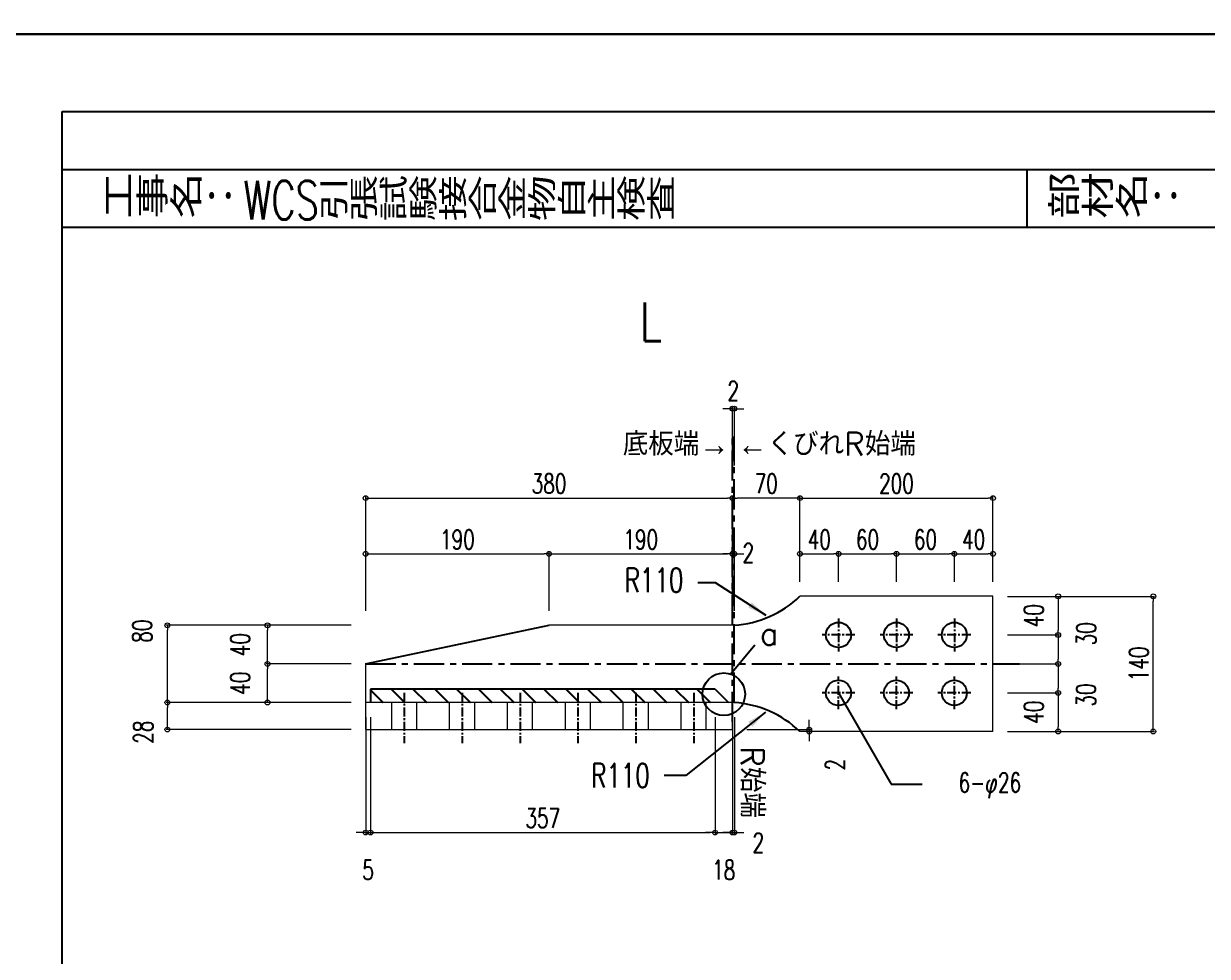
# Model space of a CAD drawing. Header units: millimetres. Extents: x -11384 to 29624, y 0 to 17788.
# Drawn here: x 11229 to 12456, y 3797 to 4763 of the extents above; entities that cross this region are included whole.
import ezdxf
from ezdxf.enums import TextEntityAlignment as Align

# ---------------------------------------------------------------- set-up
doc = ezdxf.new("R2010")
doc.units = ezdxf.units.MM
doc.header["$LTSCALE"] = 5
for name, pattern in [('ACAD_ISO03W100', [30, 12, -18]), ('CENTER1', [10, 6.25, -1.25, 1.25, -1.25]), ('JIS_08_50', [53, 50, -1.125, 0.75, -1.125])]:
    doc.linetypes.add(name, pattern=pattern)
doc.layers.get('0').update_dxf_attribs({"color": 255})
doc.layers.get('DEFPOINTS').update_dxf_attribs({"color": 255})
for name, color, linetype in [('CENTER', 2, 'JIS_08_50'), ('LAYER6', 7, 'Continuous'), ('寸法', 4, 'Continuous'), ('溶接', 241, 'Continuous'), ('補助線', 7, 'ACAD_ISO03W100'), ('金物', 142, 'Continuous')]:
    doc.layers.add(name, color=color, linetype=linetype)
doc.styles.add('KANJI', font='simplex.shx', dxfattribs={"width": 0.7, "bigfont": 'extfont2.shx'})
doc.styles.get("Standard").update_dxf_attribs({"font": 'simplex.shx', "width": 0.7, "height": 2.5, "bigfont": '@extfont2.shx'})
doc.styles.add('SUNPOU', font='simplex.shx', dxfattribs={"width": 0.7, "bigfont": 'extfont2.shx'})
doc.dimstyles.new('コピー(2) - Standard', dxfattribs={"dimtxt": 25, "dimasz": 20, "dimexe": 0.18, "dimexo": 0.0625, "dimgap": 15, "dimtad": 1, "dimdec": 0, "dimzin": 0, "dimdsep": 46, "dimtxsty": 'Standard', "dimblk": 'DOTSMALL', "dimcen": 0.09, "dimadec": 0, "dimazin": 0, "dimtfac": 1, "dimtdec": 0, "dimtofl": 0, "dimtmove": 0, "dimatfit": 3, "dimfxl": 0, "dimtolj": 1, "dimtzin": 0, "dimarcsym": 0})
doc.dimstyles.new('一般寸法-小さめ', dxfattribs={"dimscale": 10, "dimtxt": 2, "dimasz": 0.5, "dimexe": 0.125, "dimexo": 1.5, "dimgap": 0.5, "dimtad": 1, "dimtxsty": 'KANJI', "dimblk": 'ORIGIN', "dimcen": 0, "dimclrd": 256, "dimclre": 256, "dimclrt": 256, "dimadec": 0, "dimazin": 0, "dimtfac": 1, "dimtmove": 2, "dimatfit": 2, "dimfxl": 0, "dimtolj": 2, "dimlwd": 5, "dimlwe": 5, "dimarcsym": 0})

# ---------------------------------------------------------------- blocks, each defined once
blk = doc.blocks.new('_Origin')
at = {"color": 0, "linetype": 'ByBlock', "lineweight": -2}
blk.add_line((0, 0), (-1, 0), dxfattribs=at)
blk.add_circle((0, 0), 0.5, dxfattribs=at)
blk = doc.blocks.new('*D1038')
at = {"layer": 'DEFPOINTS', "color": 0, "transparency": 16777216}
for p in [(11963.6, 4271.5), (11583.6, 4139.7), (11963.6, 4139.7)]:
    blk.add_point(p, dxfattribs=at)
at = {"layer": '寸法', "lineweight": 5, "transparency": 16777216}
for p, q in [((11583.6, 4154.7), (11583.6, 4272.8)), ((11588.6, 4271.5), (11958.6, 4271.5)), ((11963.6, 4154.7), (11963.6, 4272.8))]:
    blk.add_line(p, q, dxfattribs=at)
at = {"layer": '寸法', "lineweight": 5, "transparency": 16777216, "xscale": 5, "yscale": 5, "zscale": 5, "rotation": 180}
blk.add_blockref('_Origin', (11583.6, 4271.5), dxfattribs=at)
at = {"layer": '寸法', "lineweight": 5, "transparency": 16777216, "xscale": 5, "yscale": 5, "zscale": 5}
blk.add_blockref('_Origin', (11963.6, 4271.5), dxfattribs=at)
at = {"layer": '寸法', "transparency": 16777216, "insert": (11773.6, 4286.5), "char_height": 20, "attachment_point": 5, "style": 'KANJI'}
blk.add_mtext('\\A2;380', dxfattribs=at)
blk = doc.blocks.new('*D1039')
at = {"layer": 'DEFPOINTS', "color": 0, "transparency": 16777216}
for p in [(11963.6, 4271.5), (12033.6, 4171.2), (11963.6, 4139.7)]:
    blk.add_point(p, dxfattribs=at)
at = {"layer": '寸法', "lineweight": 5, "transparency": 16777216}
for p, q in [((11963.6, 4154.7), (11963.6, 4272.8)), ((12028.6, 4271.5), (11968.6, 4271.5)), ((12033.6, 4186.2), (12033.6, 4272.8))]:
    blk.add_line(p, q, dxfattribs=at)
at = {"layer": '寸法', "lineweight": 5, "transparency": 16777216, "xscale": 5, "yscale": 5, "zscale": 5, "rotation": 180}
blk.add_blockref('_Origin', (11963.6, 4271.5), dxfattribs=at)
at = {"layer": '寸法', "lineweight": 5, "transparency": 16777216, "xscale": 5, "yscale": 5, "zscale": 5}
blk.add_blockref('_Origin', (12033.6, 4271.5), dxfattribs=at)
at = {"layer": '寸法', "transparency": 16777216, "insert": (11998.6, 4286.5), "char_height": 20, "attachment_point": 5, "style": 'KANJI'}
blk.add_mtext('\\A2;70', dxfattribs=at)
blk = doc.blocks.new('*D1040')
at = {"layer": 'DEFPOINTS', "color": 0, "transparency": 16777216}
for p in [(12233.6, 4169.7), (12399.7, 4169.7), (12233.6, 4029.7)]:
    blk.add_point(p, dxfattribs=at)
at = {"layer": '寸法', "lineweight": 5, "transparency": 16777216}
for p, q in [((12248.6, 4169.7), (12400.9, 4169.7)), ((12399.7, 4034.7), (12399.7, 4164.7)), ((12248.6, 4029.7), (12400.9, 4029.7))]:
    blk.add_line(p, q, dxfattribs=at)
at = {"layer": '寸法', "lineweight": 5, "transparency": 16777216, "xscale": 5, "yscale": 5, "zscale": 5}
for p, rotation in [((12399.7, 4169.7), 90), ((12399.7, 4029.7), 270)]:
    blk.add_blockref('_Origin', p, dxfattribs=dict(at, rotation=rotation))
at = {"layer": '寸法', "transparency": 16777216, "insert": (12384.7, 4099.7), "char_height": 20, "attachment_point": 5, "rotation": 90, "style": 'KANJI'}
blk.add_mtext('\\A2;140', dxfattribs=at)
blk = doc.blocks.new('*D1041')
at = {"layer": 'DEFPOINTS', "color": 0, "transparency": 16777216}
for p in [(11378.1, 4139.7), (11583.6, 4139.7), (11583.6, 4059.7)]:
    blk.add_point(p, dxfattribs=at)
at = {"layer": '寸法', "lineweight": 5, "transparency": 16777216}
for p, q in [((11568.6, 4139.7), (11376.9, 4139.7)), ((11378.1, 4064.7), (11378.1, 4134.7)), ((11568.6, 4059.7), (11376.9, 4059.7))]:
    blk.add_line(p, q, dxfattribs=at)
at = {"layer": '寸法', "lineweight": 5, "transparency": 16777216, "xscale": 5, "yscale": 5, "zscale": 5}
for p, rotation in [((11378.1, 4139.7), 90), ((11378.1, 4059.7), 270)]:
    blk.add_blockref('_Origin', p, dxfattribs=dict(at, rotation=rotation))
at = {"layer": '寸法', "transparency": 16777216, "insert": (11351.9, 4133.7), "char_height": 20, "attachment_point": 5, "rotation": 90, "style": 'KANJI'}
blk.add_mtext('\\A2;80', dxfattribs=at)
blk = doc.blocks.new('*D1054')
at = {"layer": 'DEFPOINTS', "color": 0, "transparency": 16777216}
for p in [(11378.1, 4059.7), (11583.6, 4059.7), (11583.6, 4031.7)]:
    blk.add_point(p, dxfattribs=at)
at = {"layer": '寸法', "lineweight": 5, "transparency": 16777216}
for p, q in [((11568.6, 4059.7), (11376.9, 4059.7)), ((11378.1, 4036.7), (11378.1, 4054.7)), ((11568.6, 4031.7), (11376.9, 4031.7))]:
    blk.add_line(p, q, dxfattribs=at)
at = {"layer": '寸法', "lineweight": 5, "transparency": 16777216, "xscale": 5, "yscale": 5, "zscale": 5}
for p, rotation in [((11378.1, 4059.7), 90), ((11378.1, 4031.7), 270)]:
    blk.add_blockref('_Origin', p, dxfattribs=dict(at, rotation=rotation))
at = {"layer": '寸法', "transparency": 16777216, "insert": (11353.1, 4029), "char_height": 20, "attachment_point": 5, "rotation": 90, "style": 'KANJI'}
blk.add_mtext('\\A2;28', dxfattribs=at)
blk = doc.blocks.new('*D1055')
at = {"layer": 'DEFPOINTS', "color": 0, "transparency": 16777216}
for p in [(12233.6, 4271.5), (12033.6, 4171.2), (12233.6, 4169.7)]:
    blk.add_point(p, dxfattribs=at)
at = {"layer": '寸法', "lineweight": 5, "transparency": 16777216}
for p, q in [((12033.6, 4186.2), (12033.6, 4272.8)), ((12038.6, 4271.5), (12228.6, 4271.5)), ((12233.6, 4184.7), (12233.6, 4272.8))]:
    blk.add_line(p, q, dxfattribs=at)
at = {"layer": '寸法', "lineweight": 5, "transparency": 16777216, "xscale": 5, "yscale": 5, "zscale": 5, "rotation": 180}
blk.add_blockref('_Origin', (12033.6, 4271.5), dxfattribs=at)
at = {"layer": '寸法', "lineweight": 5, "transparency": 16777216, "xscale": 5, "yscale": 5, "zscale": 5}
blk.add_blockref('_Origin', (12233.6, 4271.5), dxfattribs=at)
at = {"layer": '寸法', "transparency": 16777216, "insert": (12133.6, 4286.5), "char_height": 20, "attachment_point": 5, "style": 'KANJI'}
blk.add_mtext('\\A2;200', dxfattribs=at)
blk = doc.blocks.new('*D1042')
at = {"layer": 'DEFPOINTS', "color": 0, "transparency": 16777216}
for p in [(12233.6, 4169.7), (12233.6, 4129.7), (12301.2, 4129.7)]:
    blk.add_point(p, dxfattribs=at)
at = {"layer": '寸法', "lineweight": 5, "transparency": 16777216}
for p, q in [((12248.6, 4169.7), (12302.5, 4169.7)), ((12301.2, 4164.7), (12301.2, 4134.7)), ((12248.6, 4129.7), (12302.5, 4129.7))]:
    blk.add_line(p, q, dxfattribs=at)
at = {"layer": '寸法', "lineweight": 5, "transparency": 16777216, "xscale": 5, "yscale": 5, "zscale": 5}
for p, rotation in [((12301.2, 4169.7), 90), ((12301.2, 4129.7), 270)]:
    blk.add_blockref('_Origin', p, dxfattribs=dict(at, rotation=rotation))
at = {"layer": '寸法', "transparency": 16777216, "insert": (12275.8, 4149.7), "char_height": 20, "attachment_point": 5, "rotation": 90, "style": 'KANJI'}
blk.add_mtext('\\A2;40', dxfattribs=at)
blk = doc.blocks.new('*D1043')
at = {"layer": 'DEFPOINTS', "color": 0, "transparency": 16777216}
for p in [(12233.6, 4069.7), (12233.6, 4029.7), (12301.2, 4029.7)]:
    blk.add_point(p, dxfattribs=at)
at = {"layer": '寸法', "lineweight": 5, "transparency": 16777216}
for p, q in [((12248.6, 4069.7), (12302.5, 4069.7)), ((12301.2, 4064.7), (12301.2, 4034.7)), ((12248.6, 4029.7), (12302.5, 4029.7))]:
    blk.add_line(p, q, dxfattribs=at)
at = {"layer": '寸法', "lineweight": 5, "transparency": 16777216, "xscale": 5, "yscale": 5, "zscale": 5}
for p, rotation in [((12301.2, 4069.7), 90), ((12301.2, 4029.7), 270)]:
    blk.add_blockref('_Origin', p, dxfattribs=dict(at, rotation=rotation))
at = {"layer": '寸法', "transparency": 16777216, "insert": (12275.8, 4049.7), "char_height": 20, "attachment_point": 5, "rotation": 90, "style": 'KANJI'}
blk.add_mtext('\\A2;40', dxfattribs=at)
blk = doc.blocks.new('*D1044')
at = {"layer": 'DEFPOINTS', "color": 0, "transparency": 16777216}
for p in [(11481.8, 4099.7), (11583.6, 4099.7), (11583.6, 4059.7)]:
    blk.add_point(p, dxfattribs=at)
at = {"layer": '寸法', "lineweight": 5, "transparency": 16777216}
for p, q in [((11568.6, 4099.7), (11480.5, 4099.7)), ((11481.8, 4064.7), (11481.8, 4094.7)), ((11568.6, 4059.7), (11480.5, 4059.7))]:
    blk.add_line(p, q, dxfattribs=at)
at = {"layer": '寸法', "lineweight": 5, "transparency": 16777216, "xscale": 5, "yscale": 5, "zscale": 5}
for p, rotation in [((11481.8, 4099.7), 90), ((11481.8, 4059.7), 270)]:
    blk.add_blockref('_Origin', p, dxfattribs=dict(at, rotation=rotation))
at = {"layer": '寸法', "transparency": 16777216, "insert": (11453.6, 4079.7), "char_height": 20, "attachment_point": 5, "rotation": 90, "style": 'KANJI'}
blk.add_mtext('\\A2;40', dxfattribs=at)
blk = doc.blocks.new('*D1045')
at = {"layer": 'DEFPOINTS', "color": 0, "transparency": 16777216}
for p in [(11481.8, 4139.7), (11583.6, 4139.7), (11583.6, 4099.7)]:
    blk.add_point(p, dxfattribs=at)
at = {"layer": '寸法', "lineweight": 5, "transparency": 16777216}
for p, q in [((11568.6, 4139.7), (11480.5, 4139.7)), ((11481.8, 4104.7), (11481.8, 4134.7)), ((11568.6, 4099.7), (11480.5, 4099.7))]:
    blk.add_line(p, q, dxfattribs=at)
at = {"layer": '寸法', "lineweight": 5, "transparency": 16777216, "xscale": 5, "yscale": 5, "zscale": 5}
for p, rotation in [((11481.8, 4139.7), 90), ((11481.8, 4099.7), 270)]:
    blk.add_blockref('_Origin', p, dxfattribs=dict(at, rotation=rotation))
at = {"layer": '寸法', "transparency": 16777216, "insert": (11453.6, 4119.7), "char_height": 20, "attachment_point": 5, "rotation": 90, "style": 'KANJI'}
blk.add_mtext('\\A2;40', dxfattribs=at)
blk = doc.blocks.new('*D1056')
at = {"layer": 'DEFPOINTS', "color": 0, "transparency": 16777216}
for p in [(11963.6, 4031.7), (12033.6, 4029.7), (12043.2, 4029.7)]:
    blk.add_point(p, dxfattribs=at)
at = {"layer": '寸法', "lineweight": 5, "transparency": 16777216}
for p, q in [((12043.2, 4036.7), (12043.2, 4041.7)), ((11978.6, 4031.7), (12044.4, 4031.7)), ((12043.2, 4031.7), (12043.2, 4029.7)), ((12043.2, 4024.7), (12043.2, 4019.7)), ((12048.6, 4029.7), (12044.4, 4029.7))]:
    blk.add_line(p, q, dxfattribs=at)
at = {"layer": '寸法', "lineweight": 5, "transparency": 16777216, "xscale": 5, "yscale": 5, "zscale": 5}
for p, rotation in [((12043.2, 4031.7), 270), ((12043.2, 4029.7), 90)]:
    blk.add_blockref('_Origin', p, dxfattribs=dict(at, rotation=rotation))
at = {"layer": '寸法', "transparency": 16777216, "insert": (12069.9, 3995.3), "char_height": 20, "attachment_point": 5, "rotation": 90, "style": 'KANJI'}
blk.add_mtext('\\A2;2', dxfattribs=at)
blk = doc.blocks.new('_DotSmall')
at = {"color": 0, "linetype": 'ByBlock', "const_width": 0.5}
blk.add_lwpolyline([(-0.0625, 0, 1), (0.0625, 0, 1)], format="xyb", close=True, dxfattribs=at)
blk = doc.blocks.new('*D1046')
at = {"layer": 'DEFPOINTS', "color": 0, "transparency": 16777216}
for p in [(11773.6, 4213.7), (11583.6, 4139.7), (11773.6, 4139.7)]:
    blk.add_point(p, dxfattribs=at)
at = {"layer": '寸法', "lineweight": 5, "transparency": 16777216}
for p, q in [((11583.6, 4154.7), (11583.6, 4215)), ((11588.6, 4213.7), (11768.6, 4213.7)), ((11773.6, 4154.7), (11773.6, 4215))]:
    blk.add_line(p, q, dxfattribs=at)
at = {"layer": '寸法', "lineweight": 5, "transparency": 16777216, "xscale": 5, "yscale": 5, "zscale": 5, "rotation": 180}
blk.add_blockref('_Origin', (11583.6, 4213.7), dxfattribs=at)
at = {"layer": '寸法', "lineweight": 5, "transparency": 16777216, "xscale": 5, "yscale": 5, "zscale": 5}
blk.add_blockref('_Origin', (11773.6, 4213.7), dxfattribs=at)
at = {"layer": '寸法', "transparency": 16777216, "insert": (11678.6, 4228.7), "char_height": 20, "attachment_point": 5, "style": 'KANJI'}
blk.add_mtext('\\A2;190', dxfattribs=at)
blk = doc.blocks.new('*D1047')
at = {"layer": 'DEFPOINTS', "color": 0, "transparency": 16777216}
for p in [(11963.6, 4213.7), (11773.6, 4139.7), (11963.6, 4139.7)]:
    blk.add_point(p, dxfattribs=at)
at = {"layer": '寸法', "lineweight": 5, "transparency": 16777216}
for p, q in [((11773.6, 4154.7), (11773.6, 4215)), ((11778.6, 4213.7), (11958.6, 4213.7)), ((11963.6, 4154.7), (11963.6, 4215))]:
    blk.add_line(p, q, dxfattribs=at)
at = {"layer": '寸法', "lineweight": 5, "transparency": 16777216, "xscale": 5, "yscale": 5, "zscale": 5, "rotation": 180}
blk.add_blockref('_Origin', (11773.6, 4213.7), dxfattribs=at)
at = {"layer": '寸法', "lineweight": 5, "transparency": 16777216, "xscale": 5, "yscale": 5, "zscale": 5}
blk.add_blockref('_Origin', (11963.6, 4213.7), dxfattribs=at)
at = {"layer": '寸法', "transparency": 16777216, "insert": (11868.6, 4228.7), "char_height": 20, "attachment_point": 5, "style": 'KANJI'}
blk.add_mtext('\\A2;190', dxfattribs=at)
blk = doc.blocks.new('*D1048')
at = {"layer": 'DEFPOINTS', "color": 0, "transparency": 16777216}
for p in [(12073.6, 4213.7), (12033.6, 4169.7), (12073.6, 4169.7)]:
    blk.add_point(p, dxfattribs=at)
at = {"layer": '寸法', "lineweight": 5, "transparency": 16777216}
for p, q in [((12033.6, 4184.7), (12033.6, 4215)), ((12038.6, 4213.7), (12068.6, 4213.7)), ((12073.6, 4184.7), (12073.6, 4215))]:
    blk.add_line(p, q, dxfattribs=at)
at = {"layer": '寸法', "lineweight": 5, "transparency": 16777216, "xscale": 5, "yscale": 5, "zscale": 5, "rotation": 180}
blk.add_blockref('_Origin', (12033.6, 4213.7), dxfattribs=at)
at = {"layer": '寸法', "lineweight": 5, "transparency": 16777216, "xscale": 5, "yscale": 5, "zscale": 5}
blk.add_blockref('_Origin', (12073.6, 4213.7), dxfattribs=at)
at = {"layer": '寸法', "transparency": 16777216, "insert": (12053.6, 4228.7), "char_height": 20, "attachment_point": 5, "style": 'KANJI'}
blk.add_mtext('\\A2;40', dxfattribs=at)
blk = doc.blocks.new('*D1049')
at = {"layer": 'DEFPOINTS', "color": 0, "transparency": 16777216}
for p in [(12193.6, 4213.7), (12133.6, 4169.7), (12193.6, 4169.7)]:
    blk.add_point(p, dxfattribs=at)
at = {"layer": '寸法', "lineweight": 5, "transparency": 16777216}
for p, q in [((12133.6, 4184.7), (12133.6, 4215)), ((12138.6, 4213.7), (12188.6, 4213.7)), ((12193.6, 4184.7), (12193.6, 4215))]:
    blk.add_line(p, q, dxfattribs=at)
at = {"layer": '寸法', "lineweight": 5, "transparency": 16777216, "xscale": 5, "yscale": 5, "zscale": 5, "rotation": 180}
blk.add_blockref('_Origin', (12133.6, 4213.7), dxfattribs=at)
at = {"layer": '寸法', "lineweight": 5, "transparency": 16777216, "xscale": 5, "yscale": 5, "zscale": 5}
blk.add_blockref('_Origin', (12193.6, 4213.7), dxfattribs=at)
at = {"layer": '寸法', "transparency": 16777216, "insert": (12163.6, 4228.7), "char_height": 20, "attachment_point": 5, "style": 'KANJI'}
blk.add_mtext('\\A2;60', dxfattribs=at)
blk = doc.blocks.new('*D1050')
at = {"layer": 'DEFPOINTS', "color": 0, "transparency": 16777216}
for p in [(12133.6, 4213.7), (12073.6, 4169.7), (12133.6, 4169.7)]:
    blk.add_point(p, dxfattribs=at)
at = {"layer": '寸法', "lineweight": 5, "transparency": 16777216}
for p, q in [((12073.6, 4184.7), (12073.6, 4215)), ((12078.6, 4213.7), (12128.6, 4213.7)), ((12133.6, 4184.7), (12133.6, 4215))]:
    blk.add_line(p, q, dxfattribs=at)
at = {"layer": '寸法', "lineweight": 5, "transparency": 16777216, "xscale": 5, "yscale": 5, "zscale": 5, "rotation": 180}
blk.add_blockref('_Origin', (12073.6, 4213.7), dxfattribs=at)
at = {"layer": '寸法', "lineweight": 5, "transparency": 16777216, "xscale": 5, "yscale": 5, "zscale": 5}
blk.add_blockref('_Origin', (12133.6, 4213.7), dxfattribs=at)
at = {"layer": '寸法', "transparency": 16777216, "insert": (12103.6, 4228.7), "char_height": 20, "attachment_point": 5, "style": 'KANJI'}
blk.add_mtext('\\A2;60', dxfattribs=at)
blk = doc.blocks.new('*D1051')
at = {"layer": 'DEFPOINTS', "color": 0, "transparency": 16777216}
for p in [(12233.6, 4213.7), (12193.6, 4169.7), (12233.6, 4169.7)]:
    blk.add_point(p, dxfattribs=at)
at = {"layer": '寸法', "lineweight": 5, "transparency": 16777216}
for p, q in [((12193.6, 4184.7), (12193.6, 4215)), ((12198.6, 4213.7), (12228.6, 4213.7)), ((12233.6, 4184.7), (12233.6, 4215))]:
    blk.add_line(p, q, dxfattribs=at)
at = {"layer": '寸法', "lineweight": 5, "transparency": 16777216, "xscale": 5, "yscale": 5, "zscale": 5, "rotation": 180}
blk.add_blockref('_Origin', (12193.6, 4213.7), dxfattribs=at)
at = {"layer": '寸法', "lineweight": 5, "transparency": 16777216, "xscale": 5, "yscale": 5, "zscale": 5}
blk.add_blockref('_Origin', (12233.6, 4213.7), dxfattribs=at)
at = {"layer": '寸法', "transparency": 16777216, "insert": (12213.6, 4228.7), "char_height": 20, "attachment_point": 5, "style": 'KANJI'}
blk.add_mtext('\\A2;40', dxfattribs=at)
blk = doc.blocks.new('*D1052')
at = {"layer": 'DEFPOINTS', "color": 0, "transparency": 16777216}
for p in [(12233.6, 4129.7), (12233.6, 4099.7), (12301.2, 4099.7)]:
    blk.add_point(p, dxfattribs=at)
at = {"layer": '寸法', "lineweight": 5, "transparency": 16777216}
for p, q in [((12248.6, 4129.7), (12302.5, 4129.7)), ((12301.2, 4124.7), (12301.2, 4104.7)), ((12248.6, 4099.7), (12302.5, 4099.7))]:
    blk.add_line(p, q, dxfattribs=at)
at = {"layer": '寸法', "lineweight": 5, "transparency": 16777216, "xscale": 5, "yscale": 5, "zscale": 5}
for p, rotation in [((12301.2, 4129.7), 90), ((12301.2, 4099.7), 270)]:
    blk.add_blockref('_Origin', p, dxfattribs=dict(at, rotation=rotation))
at = {"layer": '寸法', "transparency": 16777216, "insert": (12330.3, 4130.9), "char_height": 20, "attachment_point": 5, "rotation": 90, "style": 'KANJI'}
blk.add_mtext('\\A2;30', dxfattribs=at)
blk = doc.blocks.new('*D1053')
at = {"layer": 'DEFPOINTS', "color": 0, "transparency": 16777216}
for p in [(12233.6, 4099.7), (12233.6, 4069.7), (12301.2, 4069.7)]:
    blk.add_point(p, dxfattribs=at)
at = {"layer": '寸法', "lineweight": 5, "transparency": 16777216}
for p, q in [((12248.6, 4099.7), (12302.5, 4099.7)), ((12301.2, 4094.7), (12301.2, 4074.7)), ((12248.6, 4069.7), (12302.5, 4069.7))]:
    blk.add_line(p, q, dxfattribs=at)
at = {"layer": '寸法', "lineweight": 5, "transparency": 16777216, "xscale": 5, "yscale": 5, "zscale": 5}
for p, rotation in [((12301.2, 4099.7), 90), ((12301.2, 4069.7), 270)]:
    blk.add_blockref('_Origin', p, dxfattribs=dict(at, rotation=rotation))
at = {"layer": '寸法', "transparency": 16777216, "insert": (12330, 4067.5), "char_height": 20, "attachment_point": 5, "rotation": 90, "style": 'KANJI'}
blk.add_mtext('\\A2;30', dxfattribs=at)
blk = doc.blocks.new('*D1057')
at = {"layer": 'DEFPOINTS', "color": 0, "transparency": 16777216}
for p in [(11965.6, 4213.7), (11963.6, 4139.7), (11965.6, 4139.7)]:
    blk.add_point(p, dxfattribs=at)
at = {"layer": '寸法', "lineweight": 5, "transparency": 16777216}
for p, q in [((11958.6, 4213.7), (11953.6, 4213.7)), ((11963.6, 4154.7), (11963.6, 4215)), ((11963.6, 4213.7), (11965.6, 4213.7)), ((11965.6, 4154.7), (11965.6, 4215)), ((11970.6, 4213.7), (11975.6, 4213.7))]:
    blk.add_line(p, q, dxfattribs=at)
at = {"layer": '寸法', "lineweight": 5, "transparency": 16777216, "xscale": 5, "yscale": 5, "zscale": 5}
blk.add_blockref('_Origin', (11963.6, 4213.7), dxfattribs=at)
at = {"layer": '寸法', "lineweight": 5, "transparency": 16777216, "xscale": 5, "yscale": 5, "zscale": 5, "rotation": 180}
blk.add_blockref('_Origin', (11965.6, 4213.7), dxfattribs=at)
at = {"layer": '寸法', "transparency": 16777216, "insert": (11980.1, 4214.8), "char_height": 20, "attachment_point": 5, "style": 'KANJI'}
blk.add_mtext('\\A2;2', dxfattribs=at)
blk = doc.blocks.new('*D1087')
at = {"layer": 'DEFPOINTS', "color": 0, "linetype": 'Continuous', "transparency": 16777216}
for p in [(11583.6, 4059.7), (11588.6, 4040.7), (11588.6, 3925)]:
    blk.add_point(p, dxfattribs=at)
at = {"layer": '寸法', "linetype": 'Continuous', "lineweight": 5, "transparency": 16777216}
for p, q in [((11583.6, 4044.7), (11583.6, 3923.8)), ((11588.6, 4025.7), (11588.6, 3923.8)), ((11578.6, 3925), (11573.6, 3925)), ((11583.6, 3925), (11588.6, 3925)), ((11593.6, 3925), (11598.6, 3925))]:
    blk.add_line(p, q, dxfattribs=at)
at = {"layer": '寸法', "linetype": 'Continuous', "lineweight": 5, "transparency": 16777216, "xscale": 5, "yscale": 5, "zscale": 5}
blk.add_blockref('_Origin', (11583.6, 3925), dxfattribs=at)
at = {"layer": '寸法', "linetype": 'Continuous', "lineweight": 5, "transparency": 16777216, "xscale": 5, "yscale": 5, "zscale": 5, "rotation": 180}
blk.add_blockref('_Origin', (11588.6, 3925), dxfattribs=at)
at = {"layer": '寸法', "linetype": 'Continuous', "transparency": 16777216, "insert": (11586.1, 3886.3), "char_height": 20, "attachment_point": 5, "style": 'KANJI'}
blk.add_mtext('\\A2;5', dxfattribs=at)
blk = doc.blocks.new('*D1088')
at = {"layer": 'DEFPOINTS', "color": 0, "linetype": 'Continuous', "transparency": 16777216}
for p in [(11588.6, 4059.7), (11945.6, 4059.7), (11945.6, 3925)]:
    blk.add_point(p, dxfattribs=at)
at = {"layer": '寸法', "linetype": 'Continuous', "lineweight": 5, "transparency": 16777216}
for p, q in [((11588.6, 4044.7), (11588.6, 3923.8)), ((11945.6, 4044.7), (11945.6, 3923.8)), ((11593.6, 3925), (11940.6, 3925))]:
    blk.add_line(p, q, dxfattribs=at)
at = {"layer": '寸法', "linetype": 'Continuous', "lineweight": 5, "transparency": 16777216, "xscale": 5, "yscale": 5, "zscale": 5, "rotation": 180}
blk.add_blockref('_Origin', (11588.6, 3925), dxfattribs=at)
at = {"layer": '寸法', "linetype": 'Continuous', "lineweight": 5, "transparency": 16777216, "xscale": 5, "yscale": 5, "zscale": 5}
blk.add_blockref('_Origin', (11945.6, 3925), dxfattribs=at)
at = {"layer": '寸法', "linetype": 'Continuous', "transparency": 16777216, "insert": (11767.1, 3940), "char_height": 20, "attachment_point": 5, "style": 'KANJI'}
blk.add_mtext('\\A2;357', dxfattribs=at)
blk = doc.blocks.new('*D1089')
at = {"layer": 'DEFPOINTS', "color": 0, "linetype": 'Continuous', "transparency": 16777216}
for p in [(11945.6, 4059.7), (11963.6, 4059.7), (11963.6, 3925)]:
    blk.add_point(p, dxfattribs=at)
at = {"layer": '寸法', "linetype": 'Continuous', "lineweight": 5, "transparency": 16777216}
for p, q in [((11945.6, 4044.7), (11945.6, 3923.8)), ((11963.6, 4044.7), (11963.6, 3923.8)), ((11940.6, 3925), (11935.6, 3925)), ((11945.6, 3925), (11963.6, 3925)), ((11968.6, 3925), (11973.6, 3925))]:
    blk.add_line(p, q, dxfattribs=at)
at = {"layer": '寸法', "linetype": 'Continuous', "lineweight": 5, "transparency": 16777216, "xscale": 5, "yscale": 5, "zscale": 5}
blk.add_blockref('_Origin', (11945.6, 3925), dxfattribs=at)
at = {"layer": '寸法', "linetype": 'Continuous', "lineweight": 5, "transparency": 16777216, "xscale": 5, "yscale": 5, "zscale": 5, "rotation": 180}
blk.add_blockref('_Origin', (11963.6, 3925), dxfattribs=at)
at = {"layer": '寸法', "linetype": 'Continuous', "transparency": 16777216, "insert": (11954.6, 3886.3), "char_height": 20, "attachment_point": 5, "style": 'KANJI'}
blk.add_mtext('\\A2;18', dxfattribs=at)
blk = doc.blocks.new('*D1090')
at = {"layer": 'DEFPOINTS', "color": 0, "linetype": 'Continuous', "transparency": 16777216}
for p in [(11963.6, 4059.7), (11965.6, 4059.7), (11965.6, 3925)]:
    blk.add_point(p, dxfattribs=at)
at = {"layer": '寸法', "linetype": 'Continuous', "lineweight": 5, "transparency": 16777216}
for p, q in [((11963.6, 4044.7), (11963.6, 3923.8)), ((11965.6, 4044.7), (11965.6, 3923.8)), ((11958.6, 3925), (11953.6, 3925)), ((11963.6, 3925), (11965.6, 3925)), ((11970.6, 3925), (11975.6, 3925))]:
    blk.add_line(p, q, dxfattribs=at)
at = {"layer": '寸法', "linetype": 'Continuous', "lineweight": 5, "transparency": 16777216, "xscale": 5, "yscale": 5, "zscale": 5}
blk.add_blockref('_Origin', (11963.6, 3925), dxfattribs=at)
at = {"layer": '寸法', "linetype": 'Continuous', "lineweight": 5, "transparency": 16777216, "xscale": 5, "yscale": 5, "zscale": 5, "rotation": 180}
blk.add_blockref('_Origin', (11965.6, 3925), dxfattribs=at)
at = {"layer": '寸法', "linetype": 'Continuous', "transparency": 16777216, "insert": (11990.5, 3914.5), "char_height": 20, "attachment_point": 5, "style": 'KANJI'}
blk.add_mtext('\\A2;2', dxfattribs=at)
blk = doc.blocks.new('*D1091')
at = {"layer": 'DEFPOINTS', "color": 0, "transparency": 16777216}
for p in [(11965.6, 4364.1), (11963.6, 4290.1), (11965.6, 4290.1)]:
    blk.add_point(p, dxfattribs=at)
at = {"layer": '寸法', "lineweight": 5, "transparency": 16777216}
for p, q in [((11958.6, 4364.1), (11953.6, 4364.1)), ((11963.6, 4305.1), (11963.6, 4365.4)), ((11963.6, 4364.1), (11965.6, 4364.1)), ((11965.6, 4305.1), (11965.6, 4365.4)), ((11970.6, 4364.1), (11975.6, 4364.1))]:
    blk.add_line(p, q, dxfattribs=at)
at = {"layer": '寸法', "lineweight": 5, "transparency": 16777216, "xscale": 5, "yscale": 5, "zscale": 5}
blk.add_blockref('_Origin', (11963.6, 4364.1), dxfattribs=at)
at = {"layer": '寸法', "lineweight": 5, "transparency": 16777216, "xscale": 5, "yscale": 5, "zscale": 5, "rotation": 180}
blk.add_blockref('_Origin', (11965.6, 4364.1), dxfattribs=at)
at = {"layer": '寸法', "transparency": 16777216, "insert": (11964.5, 4382.6), "char_height": 20, "attachment_point": 5, "style": 'KANJI'}
blk.add_mtext('\\A2;2', dxfattribs=at)

msp = doc.modelspace()

# ---------------------------------------------------------------- hatches: boundary and pattern name
at = {"layer": '溶接', "ltscale": 6}
h = msp.add_hatch(dxfattribs=at)
h.set_pattern_fill('JIS_LC_20', color=256, scale=0.8, angle=90)
h.set_pattern_definition([(135, (9679.567, 980.727), (-11.31371, -11.31371), []), (135, (9679.567, 981.047), (-11.31371, -11.31371), [])])
h.paths.add_polyline_path([(11767.567, 4059.727), (11588.567, 4059.727), (11588.567, 4073.727), (11767.567, 4073.727)])
h.paths.add_polyline_path([(11945.567, 4059.727), (11767.567, 4059.727), (11767.567, 4073.727), (11945.567, 4073.727)])
h.paths.add_polyline_path([(11945.567, 4059.727), (11945.567, 4065.727)], flags=17)

# ---------------------------------------------------------------- linework, layer by layer
at = {"linetype": 'Continuous', "lineweight": -3}
for p, q in [((11269.183, 4612), (14473.183, 4612)), ((12269.183, 4552), (12269.183, 4612)), ((11269.183, 4552), (14473.183, 4552))]:
    msp.add_line(p, q, dxfattribs=at)
for points in [[(11189.183, 7128), (14553.183, 7128), (14553.183, 4752), (11189.183, 4752)], [(11189.183, 4752), (14553.183, 4752), (14553.183, 2376), (11189.183, 2376)], [(11269.183, 4672), (14473.183, 4672), (14473.183, 2456), (11269.183, 2456)]]:
    msp.add_lwpolyline(points, close=True, dxfattribs=at)
at = {"layer": 'CENTER', "linetype": 'CENTER1'}
msp.add_line((11583.567, 4099.727), (12261.221, 4099.727), dxfattribs=at)
at = {"layer": '寸法', "linetype": 'CENTER1'}
for p, q in [((11963.567, 4039.564), (11963.567, 4335.216)), ((11965.567, 4059.727), (11965.567, 4335.216))]:
    msp.add_line(p, q, dxfattribs=at)
at = {"layer": '寸法', "linetype": 'CENTER1', "ltscale": 0.3}
for p, q in [((12073.567, 4146.727), (12073.567, 4112.727)), ((12133.567, 4146.727), (12133.567, 4112.727)), ((12193.567, 4146.727), (12193.567, 4112.727)), ((12090.567, 4129.727), (12056.567, 4129.727)), ((12150.567, 4129.727), (12116.567, 4129.727)), ((12210.567, 4129.727), (12176.567, 4129.727)), ((12073.567, 4052.727), (12073.567, 4086.727)), ((12133.567, 4052.727), (12133.567, 4086.727)), ((12193.567, 4052.727), (12193.567, 4086.727)), ((11623.567, 4069.727), (11623.567, 4017.727)), ((11683.567, 4069.727), (11683.567, 4017.727)), ((11743.567, 4069.727), (11743.567, 4017.727)), ((11803.567, 4069.727), (11803.567, 4017.727)), ((11863.567, 4069.727), (11863.567, 4017.727)), ((11923.567, 4069.727), (11923.567, 4017.727)), ((12090.567, 4069.727), (12056.567, 4069.727)), ((12150.567, 4069.727), (12116.567, 4069.727)), ((12210.567, 4069.727), (12176.567, 4069.727))]:
    msp.add_line(p, q, dxfattribs=at)
at = {"layer": '寸法', "ltscale": 4}
msp.add_line((11961.673, 4089.183), (11986.71, 4119.571), dxfattribs=at)
at = {"layer": '寸法'}
for p, q in [((12073.567, 4069.727), (12128.211, 3975.081)), ((12128.211, 3975.081), (12160.358, 3975.081))]:
    msp.add_line(p, q, dxfattribs=at)
at = {"layer": '寸法', "linetype": 'Continuous'}
msp.add_circle((11954.667, 4068.287), 22.04, dxfattribs=at)
at = {"layer": '溶接'}
msp.add_line((11945.567, 4073.727), (11588.567, 4073.727), dxfattribs=at)
at = {"layer": '溶接', "linetype": 'Continuous'}
for p, q in [((11588.567, 4073.727), (11588.567, 4059.727)), ((11945.567, 4073.727), (11959.567, 4059.727))]:
    msp.add_line(p, q, dxfattribs=at)
at = {"layer": '補助線', "lineweight": 18}
for p, q in [((11610.567, 4031.727), (11610.567, 4059.727)), ((11636.567, 4031.727), (11636.567, 4059.727)), ((11670.567, 4031.727), (11670.567, 4059.727)), ((11696.567, 4031.727), (11696.567, 4059.727)), ((11730.567, 4031.727), (11730.567, 4059.727)), ((11756.567, 4031.727), (11756.567, 4059.727)), ((11790.567, 4031.727), (11790.567, 4059.727)), ((11816.567, 4031.727), (11816.567, 4059.727)), ((11850.567, 4031.727), (11850.567, 4059.727)), ((11876.567, 4031.727), (11876.567, 4059.727)), ((11910.567, 4031.727), (11910.567, 4059.727)), ((11936.567, 4031.727), (11936.567, 4059.727))]:
    msp.add_line(p, q, dxfattribs=at)
at = {"layer": '金物', "lineweight": 18}
for p, q in [((12233.567, 4169.727), (12033.567, 4169.727)), ((12233.567, 4029.727), (12233.567, 4169.727)), ((11965.567, 4139.727), (11773.567, 4139.727)), ((11583.567, 4099.727), (11583.567, 4059.727)), ((11583.567, 4059.727), (11583.567, 4031.727)), ((11965.567, 4059.727), (11583.567, 4059.727)), ((11963.567, 4031.727), (11963.567, 4059.727)), ((11583.567, 4031.727), (11963.567, 4031.727)), ((12233.567, 4029.727), (12033.567, 4029.727))]:
    msp.add_line(p, q, dxfattribs=at)
at = {"layer": '金物'}
msp.add_line((11583.567, 4099.727), (11773.567, 4139.727), dxfattribs=at)
at = {"layer": '金物', "ltscale": 2.5}
for centre in [(12073.567, 4129.727), (12133.567, 4129.727), (12193.567, 4129.727), (12073.567, 4069.727), (12133.567, 4069.727), (12193.567, 4069.727)]:
    msp.add_circle(centre, 13, dxfattribs=at)
at = {"layer": '金物', "ltscale": 2}
for centre, start, end in [((11957.777, 4249.451), 274.060941, 313.550946), ((11957.777, 3950.003), 46.449054, 85.939059)]:
    msp.add_arc(centre, 110, start, end, dxfattribs=at)

# ---------------------------------------------------------------- texts
at = {"layer": 'LAYER6', "color": 0, "linetype": 'Continuous', "lineweight": -3, "width": 0.8}
for s, p in [('工事名：', (11309.191, 4562.926)), ('部材名：', (12289.017, 4562.926)), ('L', (11867.368, 4434.216))]:
    msp.add_text(s, height=40, dxfattribs=at).set_placement(p)
at = {"layer": 'LAYER6', "color": 0, "linetype": 'Continuous', "lineweight": -3, "insert": (11457.04, 4600.098), "char_height": 40, "width": 924.29947, "attachment_point": 1}
msp.add_mtext('WCS引張試験接合金物自主検査', dxfattribs=at)
at = {"layer": '寸法', "ltscale": 4, "style": 'SUNPOU'}
for s, p in [('底板端→', (11849.997, 4315.56)), ('←くびれR始端', (11968.707, 4315.56))]:
    msp.add_text(s, height=24, dxfattribs=at).set_placement(p)
msp.add_text('a', height=24, dxfattribs=at).set_placement((12011.454, 4131.071), align=Align.MIDDLE_RIGHT)
msp.add_text('R始端', height=24, rotation=270, dxfattribs=at).set_placement((11972.206, 4014.618))
at = {"layer": '寸法', "width": 98.97993}
for s, insert, char_height, attachment_point in [('\\A1;R110', (11912.786, 4174.053), 25, 9), ('R110', (11878.028, 3996.655), 25, 3), ('6-φ26', (12262.745, 3986.805), 20, 3)]:
    msp.add_mtext(s, dxfattribs=dict(at, insert=insert, char_height=char_height, attachment_point=attachment_point))

# ---------------------------------------------------------------- dimensions: what is measured, and where the dimension line sits
at = {"layer": '寸法'}
for base, p1, p2, picture, middle in [((11965.567, 4364.102), (11963.567, 4290.08), (11965.567, 4290.08), '*D1091', (11964.451, 4382.631)), ((11965.567, 4213.749), (11963.567, 4139.727), (11965.567, 4139.727), '*D1057', (11980.135, 4214.828))]:
    dim = msp.add_linear_dim(base=base, p1=p1, p2=p2, dimstyle='一般寸法-小さめ', dxfattribs=at)
    dim.commit()
    dim.dimension.update_dxf_attribs({"geometry": picture, "text_midpoint": middle, "dimtype": 160})
for base, p1, p2, picture, middle in [((11963.567, 4271.522), (11583.567, 4139.727), (11963.567, 4139.727), '*D1038', (11773.567, 4286.522)), ((11963.567, 4271.522), (12033.567, 4171.227), (11963.567, 4139.727), '*D1039', (11998.567, 4286.522)), ((12233.567, 4271.522), (12033.567, 4171.227), (12233.567, 4169.727), '*D1055', (12133.567, 4286.522)), ((11773.567, 4213.749), (11583.567, 4139.727), (11773.567, 4139.727), '*D1046', (11678.567, 4228.749)), ((11963.567, 4213.749), (11773.567, 4139.727), (11963.567, 4139.727), '*D1047', (11868.567, 4228.749)), ((12073.567, 4213.749), (12033.567, 4169.727), (12073.567, 4169.727), '*D1048', (12053.567, 4228.749)), ((12133.567, 4213.749), (12073.567, 4169.727), (12133.567, 4169.727), '*D1050', (12103.567, 4228.749)), ((12193.567, 4213.749), (12133.567, 4169.727), (12193.567, 4169.727), '*D1049', (12163.567, 4228.749)), ((12233.567, 4213.749), (12193.567, 4169.727), (12233.567, 4169.727), '*D1051', (12213.567, 4228.749))]:
    dim = msp.add_linear_dim(base=base, p1=p1, p2=p2, dimstyle='一般寸法-小さめ', dxfattribs=at)
    dim.commit()
    dim.dimension.update_dxf_attribs({"geometry": picture, "text_midpoint": middle})
dim = msp.add_linear_dim(base=(12399.687, 4169.727), p1=(12233.567, 4029.727), p2=(12233.567, 4169.727), angle=270, dimstyle='一般寸法-小さめ', dxfattribs=at)
dim.commit()
dim.dimension.update_dxf_attribs({"geometry": '*D1040', "text_midpoint": (12384.687, 4099.727)})
for base, p1, p2, angle, picture, middle in [((12301.221, 4129.727), (12233.567, 4169.727), (12233.567, 4129.727), 90, '*D1042', (12275.815, 4149.727)), ((11378.14, 4139.727), (11583.567, 4059.727), (11583.567, 4139.727), 270, '*D1041', (11351.89, 4133.654)), ((12301.221, 4099.727), (12233.567, 4129.727), (12233.567, 4099.727), 90, '*D1052', (12330.293, 4130.931)), ((11481.759, 4139.727), (11583.567, 4099.727), (11583.567, 4139.727), 270, '*D1045', (11453.605, 4119.727)), ((11481.759, 4099.727), (11583.567, 4059.727), (11583.567, 4099.727), 270, '*D1044', (11453.605, 4079.727)), ((12301.221, 4069.727), (12233.567, 4099.727), (12233.567, 4069.727), 90, '*D1053', (12329.96, 4067.524)), ((12301.221, 4029.727), (12233.567, 4069.727), (12233.567, 4029.727), 90, '*D1043', (12275.815, 4049.727)), ((11378.14, 4059.727), (11583.567, 4031.727), (11583.567, 4059.727), 270, '*D1054', (11353.14, 4028.971)), ((12043.194, 4029.727), (11963.567, 4031.727), (12033.567, 4029.727), 90, '*D1056', (12069.934, 3995.297))]:
    dim = msp.add_linear_dim(base=base, p1=p1, p2=p2, angle=angle, dimstyle='一般寸法-小さめ', dxfattribs=at)
    dim.commit()
    dim.dimension.update_dxf_attribs({"geometry": picture, "text_midpoint": middle, "dimtype": 160})
at = {"layer": '寸法', "linetype": 'Continuous'}
for base, p1, p2, picture, middle in [((11588.567, 3925.042), (11583.567, 4059.727), (11588.567, 4040.727), '*D1087', (11586.067, 3886.292)), ((11945.567, 3925.042), (11588.567, 4059.727), (11945.567, 4059.727), '*D1088', (11767.067, 3940.042)), ((11963.567, 3925.042), (11945.567, 4059.727), (11963.567, 4059.727), '*D1089', (11954.567, 3886.292))]:
    dim = msp.add_linear_dim(base=base, p1=p1, p2=p2, dimstyle='一般寸法-小さめ', dxfattribs=at)
    dim.commit()
    dim.dimension.update_dxf_attribs({"geometry": picture, "text_midpoint": middle})
dim = msp.add_linear_dim(base=(11965.567, 3925.042), p1=(11963.567, 4059.727), p2=(11965.567, 4059.727), dimstyle='一般寸法-小さめ', dxfattribs=at)
dim.commit()
dim.dimension.update_dxf_attribs({"geometry": '*D1090', "text_midpoint": (11990.489, 3914.517), "dimtype": 160})

# ---------------------------------------------------------------- leaders
at = {"layer": '寸法', "annotation_type": 0, "has_hookline": 1, "hookline_direction": 1, "text_width": 55.833}
for points in [[(11998.726, 4149.99), (11946.061, 4183.579), (11927.786, 4183.579)], [(11997.903, 4049.664), (11915.421, 3984.155), (11893.028, 3984.155)]]:
    msp.add_leader(points, dimstyle='コピー(2) - Standard', override={"dimgap": 15, "dimtad": 0}, dxfattribs=at)

doc.saveas('drawing.dxf')
